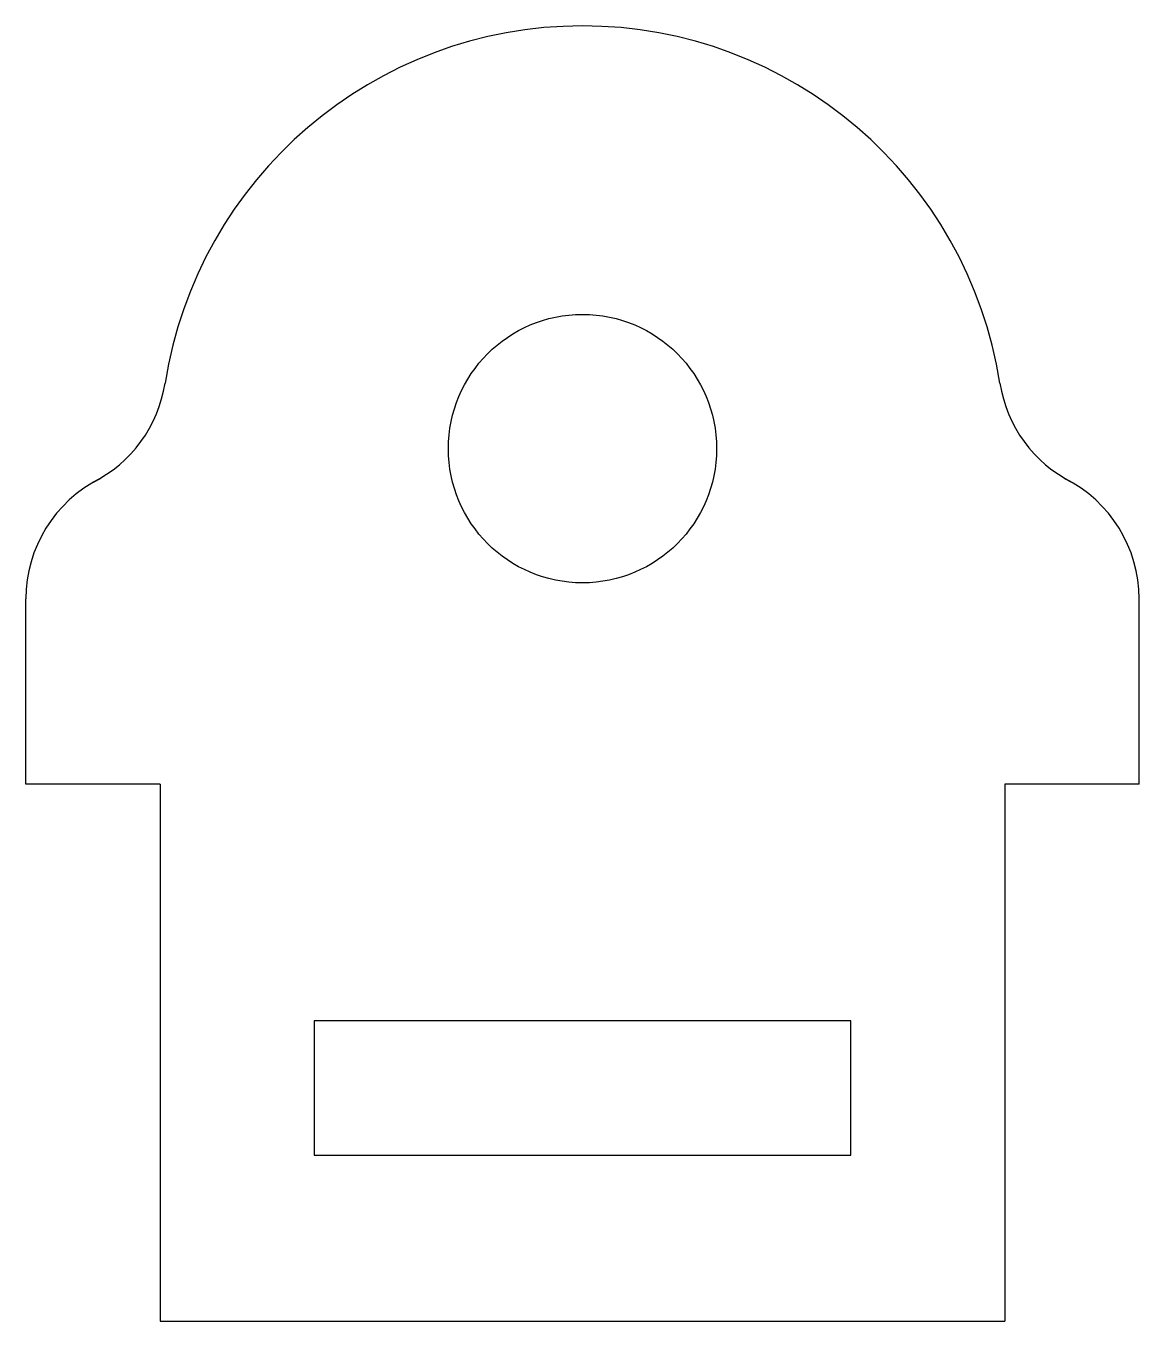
# Model space of a CAD drawing. Header units: millimetres. Extents: x 0 to 52.7, y 0 to 61.3.
import ezdxf

# ---------------------------------------------------------------- set-up
doc = ezdxf.new("R2010")
doc.units = ezdxf.units.MM
doc.layers.add('CAD', color=7, linetype='Continuous')

msp = doc.modelspace()

# ---------------------------------------------------------------- linework, layer by layer
at = {"layer": 'CAD', "linetype": 'Continuous'}
for p, q in [((3.51, 39.855), (3.158, 39.679)), ((49.19, 39.855), (49.542, 39.679)), ((0, 25.4), (0, 34.175)), ((52.7, 25.4), (52.7, 34.175)), ((6.35, 25.4), (0, 25.4)), ((6.35, 25.4), (6.35, 0)), ((52.7, 25.4), (46.35, 25.4)), ((46.35, 25.4), (46.35, 0)), ((39.05, 14.2), (13.65, 14.2)), ((13.65, 14.2), (13.65, 7.85)), ((39.05, 7.85), (39.05, 14.2)), ((13.65, 7.85), (39.05, 7.85)), ((6.35, 0), (46.35, 0))]:
    msp.add_line(p, q, dxfattribs=at)
msp.add_circle((26.35, 41.275), 6.35, dxfattribs=at)
for centre, radius, start, end in [((26.35, 41.275), 20, 8.91558, 171.08442), ((0.318, 45.359), 6.35, 296.56505, 351.08442), ((52.382, 45.359), 6.35, 188.91558, 243.43495), ((6.35, 34.175), 6.35, 116.56505, 180), ((46.35, 34.175), 6.35, 0, 63.43495)]:
    msp.add_arc(centre, radius, start, end, dxfattribs=at)

doc.saveas('drawing.dxf')
